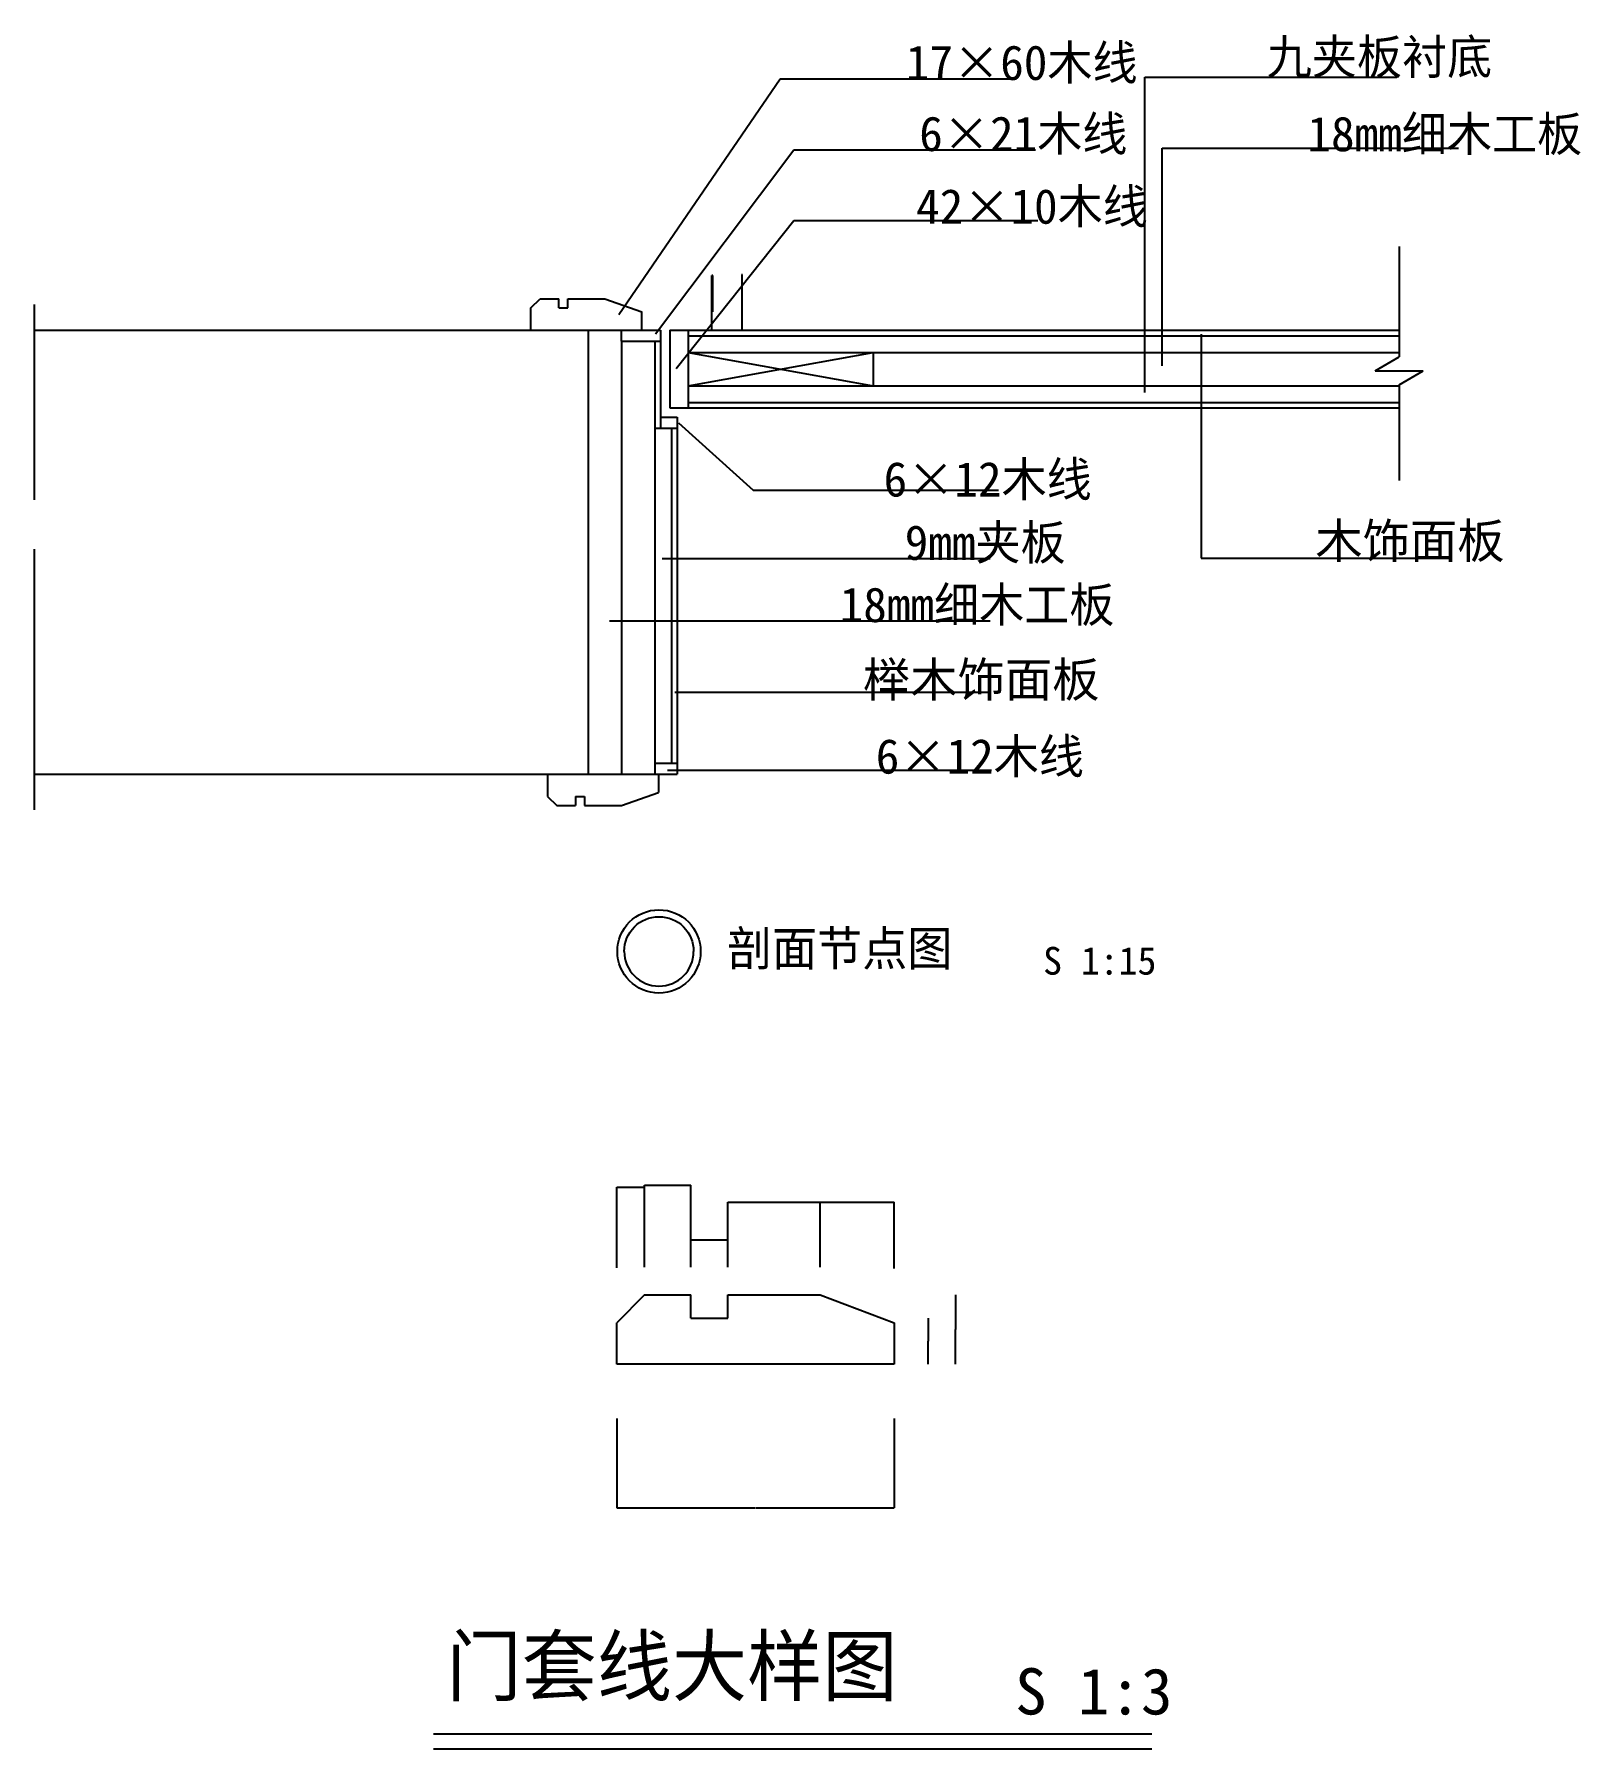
# Model space of a CAD drawing. Header units: metres. Extents: x 192137 to 198824, y -684 to 6730.
import ezdxf

# ---------------------------------------------------------------- set-up
doc = ezdxf.new("R2010")
doc.units = ezdxf.units.M
for name, color, linetype in [('20', 1, 'Continuous'), ('4', 6, 'Continuous'), ('6', 1, 'Continuous'), ('7', 7, 'Continuous'), ('8', 7, 'Continuous'), ('中线', 5, 'Continuous'), ('家具', 2, 'Continuous'), ('浅线', 2, 'Continuous'), ('粗线', 7, 'Continuous')]:
    doc.layers.add(name, color=color, linetype=linetype)
doc.dimstyles.get("Standard").update_dxf_attribs({"dimtxt": 2.5, "dimasz": 2.5, "dimexe": 1.25, "dimexo": 0.625, "dimtad": 1, "dimcen": 2.5, "dimazin": 3, "dimtfac": 1, "dimtmove": 0, "dimatfit": 3})

# ---------------------------------------------------------------- blocks, each defined once
blk = doc.blocks.new('HY-4')
at = {"layer": '20'}
for points in [[(-5, 0, -1), (5, 0, -1)], [(-5, 0, 1), (5, 0, 1)]]:
    blk.add_lwpolyline(points, format="xyb", dxfattribs=at)
blk.add_circle((0, 0), 6, dxfattribs=at)
blk.add_circle((0, 0), 6, dxfattribs=at)
blk = doc.blocks.new('_CLOSEDFILLED')
at = {"color": 0, "linetype": 'BYBLOCK'}
blk.add_solid([(-1, 0), (0, 0), (-1, 0)], dxfattribs=at)
blk = doc.blocks.new('*D1')
for p, q in [((195067.47, 5686.59), (195066.22, 5686.59)), ((195066.47, 5450.71), (195066.47, 5686.59)), ((195070.72, 5686.59), (195069.47, 5686.59)), ((195070.47, 5530.71), (195070.47, 5686.59))]:
    blk.add_line(p, q)
at = {"layer": 'Defpoints'}
for p in [(195070.47, 5686.59), (195070.47, 5530.71), (195066.47, 5450.71)]:
    blk.add_point(p, dxfattribs=at)
at = {"layer": '4', "xscale": 0.25, "yscale": 0.25}
blk.add_blockref('_CLOSEDFILLED', (195066.47, 5686.59), dxfattribs=at)
at = {"layer": '4', "xscale": 0.25, "yscale": 0.25, "rotation": 180}
blk.add_blockref('_CLOSEDFILLED', (195070.47, 5686.59), dxfattribs=at)
at = {"layer": '4', "insert": (195068.47, 5686.59), "char_height": 1, "attachment_point": 5}
blk.add_mtext('10', dxfattribs=at)
blk = doc.blocks.new('*D2')
for p, q in [((195197.07, 5692.12), (195196.82, 5692.12)), ((195197.32, 5586.71), (195197.32, 5692.12)), ((195197.32, 5450.71), (195197.32, 5692.12)), ((195197.32, 5692.12), (195197.32, 5692.12)), ((195197.57, 5692.12), (195197.82, 5692.12))]:
    blk.add_line(p, q)
at = {"layer": 'Defpoints'}
for p in [(195197.32, 5692.12), (195197.32, 5586.71), (195197.32, 5450.71)]:
    blk.add_point(p, dxfattribs=at)
at = {"layer": '4', "xscale": 0.25, "yscale": 0.25}
blk.add_blockref('_CLOSEDFILLED', (195197.32, 5692.12), dxfattribs=at)
at = {"layer": '4', "xscale": 0.25, "yscale": 0.25, "rotation": 180}
blk.add_blockref('_CLOSEDFILLED', (195197.32, 5692.12), dxfattribs=at)
at = {"layer": '4', "insert": (195197.32, 5693.245), "char_height": 1, "attachment_point": 5}
blk.add_mtext('17', dxfattribs=at)
blk = doc.blocks.new('*D3')
for p, q in [((194655.68, 744.13), (194655.68, 357.32)), ((195855.68, 744.13), (195855.68, 357.32)), ((194655.93, 357.32), (195254.68, 357.32)), ((195256.68, 357.32), (195855.43, 357.32))]:
    blk.add_line(p, q)
at = {"layer": 'Defpoints'}
for p in [(194655.68, 744.13), (195855.68, 744.13), (194655.68, 357.32)]:
    blk.add_point(p, dxfattribs=at)
at = {"layer": '4', "xscale": 0.25, "yscale": 0.25, "rotation": 180}
blk.add_blockref('_CLOSEDFILLED', (194655.68, 357.32), dxfattribs=at)
at = {"layer": '4', "xscale": 0.25, "yscale": 0.25}
blk.add_blockref('_CLOSEDFILLED', (195855.68, 357.32), dxfattribs=at)
at = {"layer": '4', "insert": (195255.68, 357.32), "char_height": 1, "attachment_point": 5}
blk.add_mtext('60', dxfattribs=at)
blk = doc.blocks.new('*D4')
for p, q in [((196002.61, 1178.26), (196002.61, 1078.26)), ((196002.36, 1078.26), (196002.11, 1078.26)), ((196002.61, 978.26), (196002.61, 1078.26)), ((196002.61, 1078.26), (196002.61, 1078.26)), ((196002.86, 1078.26), (196003.11, 1078.26))]:
    blk.add_line(p, q)
at = {"layer": 'Defpoints'}
for p in [(196002.61, 1178.26), (196002.61, 1078.26), (196002.61, 978.26)]:
    blk.add_point(p, dxfattribs=at)
at = {"layer": '4', "xscale": 0.25, "yscale": 0.25}
blk.add_blockref('_CLOSEDFILLED', (196002.61, 1078.26), dxfattribs=at)
at = {"layer": '4', "xscale": 0.25, "yscale": 0.25, "rotation": 180}
blk.add_blockref('_CLOSEDFILLED', (196002.61, 1078.26), dxfattribs=at)
at = {"layer": '4', "insert": (196002.61, 1079.385), "char_height": 1, "attachment_point": 5}
blk.add_mtext('10', dxfattribs=at)
blk = doc.blocks.new('*D5')
for p, q in [((196119.76, 1278.26), (196119.76, 1128.26)), ((196119.51, 1128.26), (196119.26, 1128.26)), ((196119.76, 978.26), (196119.76, 1128.26)), ((196119.76, 1128.26), (196119.76, 1128.26)), ((196120.01, 1128.26), (196120.26, 1128.26))]:
    blk.add_line(p, q)
at = {"layer": 'Defpoints'}
for p in [(196119.76, 1278.26), (196119.76, 1128.26), (196119.76, 978.26)]:
    blk.add_point(p, dxfattribs=at)
at = {"layer": '4', "xscale": 0.25, "yscale": 0.25}
blk.add_blockref('_CLOSEDFILLED', (196119.76, 1128.26), dxfattribs=at)
at = {"layer": '4', "xscale": 0.25, "yscale": 0.25, "rotation": 180}
blk.add_blockref('_CLOSEDFILLED', (196119.76, 1128.26), dxfattribs=at)
at = {"layer": '4', "insert": (196119.76, 1129.385), "char_height": 1, "attachment_point": 5}
blk.add_mtext('17', dxfattribs=at)
blk = doc.blocks.new('*D6')
for p, q in [((194655.68, 1395.74), (194655.68, 1744.03)), ((194655.93, 1744.03), (194715.18, 1744.03)), ((194716.18, 1744.03), (194775.43, 1744.03)), ((194775.68, 1398.55), (194775.68, 1744.03))]:
    blk.add_line(p, q)
at = {"layer": 'Defpoints'}
for p in [(194655.68, 1744.03), (194655.68, 1395.74), (194775.68, 1398.55)]:
    blk.add_point(p, dxfattribs=at)
at = {"layer": '4', "xscale": 0.25, "yscale": 0.25, "rotation": 180}
blk.add_blockref('_CLOSEDFILLED', (194655.68, 1744.03), dxfattribs=at)
at = {"layer": '4', "xscale": 0.25, "yscale": 0.25}
blk.add_blockref('_CLOSEDFILLED', (194775.68, 1744.03), dxfattribs=at)
at = {"layer": '4', "insert": (194715.68, 1744.03), "char_height": 1, "attachment_point": 5}
blk.add_mtext('6', dxfattribs=at)
blk = doc.blocks.new('*D7')
for p, q in [((195535.68, 1398.55), (195535.68, 1679.49)), ((195535.93, 1679.49), (195694.68, 1679.49)), ((195696.68, 1679.49), (195855.43, 1679.49)), ((195855.68, 1392.85), (195855.68, 1679.49))]:
    blk.add_line(p, q)
at = {"layer": 'Defpoints'}
for p in [(195535.68, 1679.49), (195535.68, 1398.55), (195855.68, 1392.85)]:
    blk.add_point(p, dxfattribs=at)
at = {"layer": '4', "xscale": 0.25, "yscale": 0.25, "rotation": 180}
blk.add_blockref('_CLOSEDFILLED', (195535.68, 1679.49), dxfattribs=at)
at = {"layer": '4', "xscale": 0.25, "yscale": 0.25}
blk.add_blockref('_CLOSEDFILLED', (195855.68, 1679.49), dxfattribs=at)
at = {"layer": '4', "insert": (195695.68, 1679.49), "char_height": 1, "attachment_point": 5}
blk.add_mtext('16', dxfattribs=at)
blk = doc.blocks.new('*D8')
for p, q in [((195135.68, 1398.55), (195135.68, 1679.49)), ((195135.93, 1679.49), (195334.68, 1679.49)), ((195336.68, 1679.49), (195535.43, 1679.49)), ((195535.68, 1398.55), (195535.68, 1679.49))]:
    blk.add_line(p, q)
at = {"layer": 'Defpoints'}
for p in [(195135.68, 1679.49), (195135.68, 1398.55), (195535.68, 1398.55)]:
    blk.add_point(p, dxfattribs=at)
at = {"layer": '4', "xscale": 0.25, "yscale": 0.25, "rotation": 180}
blk.add_blockref('_CLOSEDFILLED', (195135.68, 1679.49), dxfattribs=at)
at = {"layer": '4', "xscale": 0.25, "yscale": 0.25}
blk.add_blockref('_CLOSEDFILLED', (195535.68, 1679.49), dxfattribs=at)
at = {"layer": '4', "insert": (195335.68, 1679.49), "char_height": 1, "attachment_point": 5}
blk.add_mtext('20', dxfattribs=at)
blk = doc.blocks.new('*D9')
for p, q in [((194975.68, 1398.55), (194975.68, 1517.23)), ((194975.93, 1517.23), (195055.18, 1517.23)), ((195056.18, 1517.23), (195135.43, 1517.23)), ((195135.68, 1398.55), (195135.68, 1517.23))]:
    blk.add_line(p, q)
at = {"layer": 'Defpoints'}
for p in [(194975.68, 1517.23), (194975.68, 1398.55), (195135.68, 1398.55)]:
    blk.add_point(p, dxfattribs=at)
at = {"layer": '4', "xscale": 0.25, "yscale": 0.25, "rotation": 180}
blk.add_blockref('_CLOSEDFILLED', (194975.68, 1517.23), dxfattribs=at)
at = {"layer": '4', "xscale": 0.25, "yscale": 0.25}
blk.add_blockref('_CLOSEDFILLED', (195135.68, 1517.23), dxfattribs=at)
at = {"layer": '4', "insert": (195055.68, 1517.23), "char_height": 1, "attachment_point": 5}
blk.add_mtext('8', dxfattribs=at)
blk = doc.blocks.new('*D10')
for p, q in [((194775.68, 1398.55), (194775.68, 1753.63)), ((194775.93, 1753.63), (194874.68, 1753.63)), ((194876.68, 1753.63), (194975.43, 1753.63)), ((194975.68, 1398.55), (194975.68, 1753.63))]:
    blk.add_line(p, q)
at = {"layer": 'Defpoints'}
for p in [(194775.68, 1753.63), (194775.68, 1398.55), (194975.68, 1398.55)]:
    blk.add_point(p, dxfattribs=at)
at = {"layer": '4', "xscale": 0.25, "yscale": 0.25, "rotation": 180}
blk.add_blockref('_CLOSEDFILLED', (194775.68, 1753.63), dxfattribs=at)
at = {"layer": '4', "xscale": 0.25, "yscale": 0.25}
blk.add_blockref('_CLOSEDFILLED', (194975.68, 1753.63), dxfattribs=at)
at = {"layer": '4', "insert": (194875.68, 1753.63), "char_height": 1, "attachment_point": 5}
blk.add_mtext('10', dxfattribs=at)

msp = doc.modelspace()

# ---------------------------------------------------------------- linework, layer by layer
for p, q in [((198038.22, 5812.86), (198038.22, 5335.1)), ((192136.79, 5561.22), (192136.79, 4717.43)), ((194964.56, 5426.71), (198038.22, 5426.71)), ((194676.56, 5402.71), (194676.56, 3530.71)), ((194820.56, 5402.71), (194820.56, 3578.71)), ((194964.56, 5354.71), (198038.22, 5354.71)), ((195764.56, 5354.71), (195764.56, 5210.71)), ((197934.3, 5275.1), (198038.22, 5335.1)), ((197934.3, 5275.1), (198142.14, 5275.1)), ((198038.22, 5215.1), (198142.14, 5275.1)), ((194964.56, 5210.71), (198038.22, 5210.71)), ((198038.22, 5215.1), (198038.22, 4800.77)), ((194964.56, 5138.71), (198038.22, 5138.71)), ((194892.56, 5026.71), (194892.56, 3578.71)), ((192136.79, 4503.96), (192136.79, 3376.25))]:
    msp.add_line(p, q)
at = {"layer": '20'}
msp.add_line((193862.85, -684.11), (196968.83, -684.11), dxfattribs=at)
msp.add_lwpolyline([(193862.85, -619.11), (196968.83, -619.11)], dxfattribs=at)
at = {"layer": '6'}
for p, q in [((194775.68, 1278.26), (194655.68, 1158.26)), ((194975.68, 1178.26), (194975.68, 1278.26)), ((195135.68, 1178.26), (195135.68, 1278.26)), ((195535.68, 1278.26), (195855.68, 1158.26)), ((194975.68, 1178.26), (195135.68, 1178.26)), ((195855.68, 978.26), (194655.68, 978.26))]:
    msp.add_line(p, q, dxfattribs=at)
for points in [[(194775.68, 1278.26), (194975.68, 1278.26)], [(195135.68, 1278.26), (195535.68, 1278.26)], [(194655.68, 978.26), (194655.68, 1158.26)], [(195855.68, 1158.26), (195855.68, 978.26)]]:
    msp.add_lwpolyline(points, dxfattribs=at)
at = {"layer": '中线'}
for p, q in [((194884.56, 5450.71), (198038.22, 5450.71)), ((194884.56, 5114.71), (198038.22, 5114.71))]:
    msp.add_line(p, q, dxfattribs=at)
at = {"layer": '家具'}
for p, q in [((194284.56, 5546.71), (194324.56, 5586.71)), ((194324.56, 5586.71), (194404.56, 5586.71)), ((194404.56, 5546.71), (194404.56, 5586.71)), ((194444.56, 5546.71), (194444.56, 5586.71)), ((194444.56, 5586.71), (194604.56, 5586.71)), ((194604.56, 5586.71), (194764.56, 5530.71)), ((194284.56, 5450.71), (194284.56, 5546.71)), ((194404.56, 5546.71), (194444.56, 5546.71)), ((194764.56, 5450.71), (194764.56, 5530.71)), ((194532.56, 5450.71), (194844.56, 5450.71)), ((194676.56, 5402.71), (194676.56, 5450.71)), ((194844.56, 5450.71), (194844.56, 5026.71)), ((194884.56, 5450.71), (194884.56, 5114.71)), ((194964.56, 5450.71), (194964.56, 5114.71)), ((194676.56, 5402.71), (194844.56, 5402.71)), ((194844.56, 5074.71), (194916.56, 5074.71)), ((194916.56, 5074.71), (194916.56, 3530.71)), ((194820.56, 5026.71), (194916.56, 5026.71)), ((194820.56, 3578.71), (194916.56, 3578.71)), ((194820.56, 3578.71), (194820.56, 3530.71)), ((194356.56, 3530.71), (194356.56, 3434.71)), ((194532.56, 3530.71), (194916.56, 3530.71)), ((194836.56, 3530.71), (194836.56, 3450.71)), ((194356.56, 3434.71), (194396.56, 3394.71)), ((194476.56, 3434.71), (194516.56, 3434.71)), ((194476.56, 3434.71), (194476.56, 3394.71)), ((194516.56, 3434.71), (194516.56, 3394.71)), ((194676.56, 3394.71), (194836.56, 3450.71)), ((194396.56, 3394.71), (194476.56, 3394.71)), ((194516.56, 3394.71), (194676.56, 3394.71))]:
    msp.add_line(p, q, dxfattribs=at)
at = {"layer": '浅线'}
for p, q in [((194964.56, 5210.71), (195764.56, 5354.71)), ((194964.56, 5354.71), (195764.56, 5210.71))]:
    msp.add_line(p, q, dxfattribs=at)
at = {"layer": '粗线'}
for p, q in [((192136.79, 5450.71), (194532.56, 5450.71)), ((194532.56, 5450.71), (194532.56, 3530.71)), ((192136.79, 3530.71), (194532.56, 3530.71))]:
    msp.add_line(p, q, dxfattribs=at)

# ---------------------------------------------------------------- block references
at = {"layer": '8', "xscale": 30, "yscale": 30, "zscale": 30}
msp.add_blockref('HY-4', (194837.97, 2764.04), dxfattribs=at)

# ---------------------------------------------------------------- texts
at = {"char_height": 150, "attachment_point": 1}
for s, insert in [('17×60木线', (195905.48, 6682.94)), ('九夹板衬底', (197466.18, 6707.98)), ('6×21木线', (195963.33, 6375.56)), ('18mm细木工板', (197642.05, 6374.66)), ('42×10木线', (195949.74, 6061.26)), ('6×12木线', (195809.25, 4881.17)), ('9mm夹板', (195900.59, 4607.48)), ('\\f宋体|b0|i0|c134|p2;木饰面板', (197676.1, 4614.81)), ('18mm细木工板', (195619.37, 4338.53)), ('\\f宋体|b0|i0|c134|p2;榉木饰面板', (195719.87, 4014.75)), ('6×12木线', (195775.37, 3682.95))]:
    msp.add_mtext(s, dxfattribs=dict(at, insert=insert))
at = {"layer": '7'}
for s, height, p in [('剖面节点图', 150, (195131.78, 2701.93)), ('S 1:15', 120, (196499.16, 2663.56))]:
    msp.add_text(s, height=height, dxfattribs=at).set_placement(p)
at = {"layer": '8'}
for s, height, p in [('门套线大样图', 250, (193919.08, -451.49)), ('S 1:3', 200, (196378.07, -536.04))]:
    msp.add_text(s, height=height, dxfattribs=at).set_placement(p)

# ---------------------------------------------------------------- dimensions: what is measured, and where the dimension line sits
at = {"layer": '4'}
for base, p1, p2, text, picture, middle in [((195070.47, 5686.59), (195070.47, 5530.71), (195066.47, 5450.71), '10', '*D1', (195068.47, 5686.59)), ((195197.32, 5692.12), (195197.32, 5586.71), (195197.32, 5450.71), '17', '*D2', (195197.32, 5693.245)), ((194655.68, 1744.03), (194655.68, 1395.74), (194775.68, 1398.55), '6', '*D6', (194715.68, 1744.03)), ((194775.68, 1753.63), (194775.68, 1398.55), (194975.68, 1398.55), '10', '*D10', (194875.68, 1753.63)), ((195135.68, 1679.49), (195135.68, 1398.55), (195535.68, 1398.55), '20', '*D8', (195335.68, 1679.49)), ((195535.68, 1679.49), (195535.68, 1398.55), (195855.68, 1392.85), '16', '*D7', (195695.68, 1679.49)), ((194975.68, 1517.23), (194975.68, 1398.55), (195135.68, 1398.55), '8', '*D9', (195055.68, 1517.23)), ((196119.76, 1128.26), (196119.76, 1278.26), (196119.76, 978.26), '17', '*D5', (196119.76, 1129.385)), ((196002.61, 1078.26), (196002.61, 1178.26), (196002.61, 978.26), '10', '*D4', (196002.61, 1079.385)), ((194655.68, 357.32), (194655.68, 744.13), (195855.68, 744.13), '60', '*D3', (195255.68, 357.32))]:
    dim = msp.add_linear_dim(base=base, p1=p1, p2=p2, text=text, dimstyle='Standard', dxfattribs=at)
    dim.commit()
    dim.dimension.update_dxf_attribs({"geometry": picture, "text_midpoint": middle})

# ---------------------------------------------------------------- leaders
for points in [[(194664.98, 5518.76), (195362.04, 6537.91), (196381.96, 6537.91)], [(196938.92, 5181.06), (196938.92, 6544.72), (198028.66, 6544.72)], [(196938.92, 5392.43), (196938.92, 6544.72), (197778.21, 6544.72)], [(194823.29, 5435.06), (195421.88, 6230.93), (196465.7, 6230.93)], [(197013.98, 5296.97), (197013.98, 6237.9), (198294.79, 6237.9)], [(194912.33, 5285.18), (195421.88, 5924.45), (196475.6, 5924.45)], [(197181.9, 5433.34), (197181.9, 4465.14), (198128.62, 4465.14)], [(197181.9, 5126.51), (197181.9, 4465.14), (197952.37, 4465.14)], [(194922.23, 5049.49), (195244.85, 4759.25), (196306.3, 4759.25)], [(194851.37, 4463.77), (196270.53, 4463.77)], [(194624.29, 4193.2), (196270.53, 4193.2)], [(194907.31, 3885.35), (196270.53, 3885.35)], [(194875.19, 3547.52), (196276.05, 3547.52)]]:
    msp.add_leader(points, dimstyle='Standard', dxfattribs=at)

doc.saveas('drawing.dxf')
